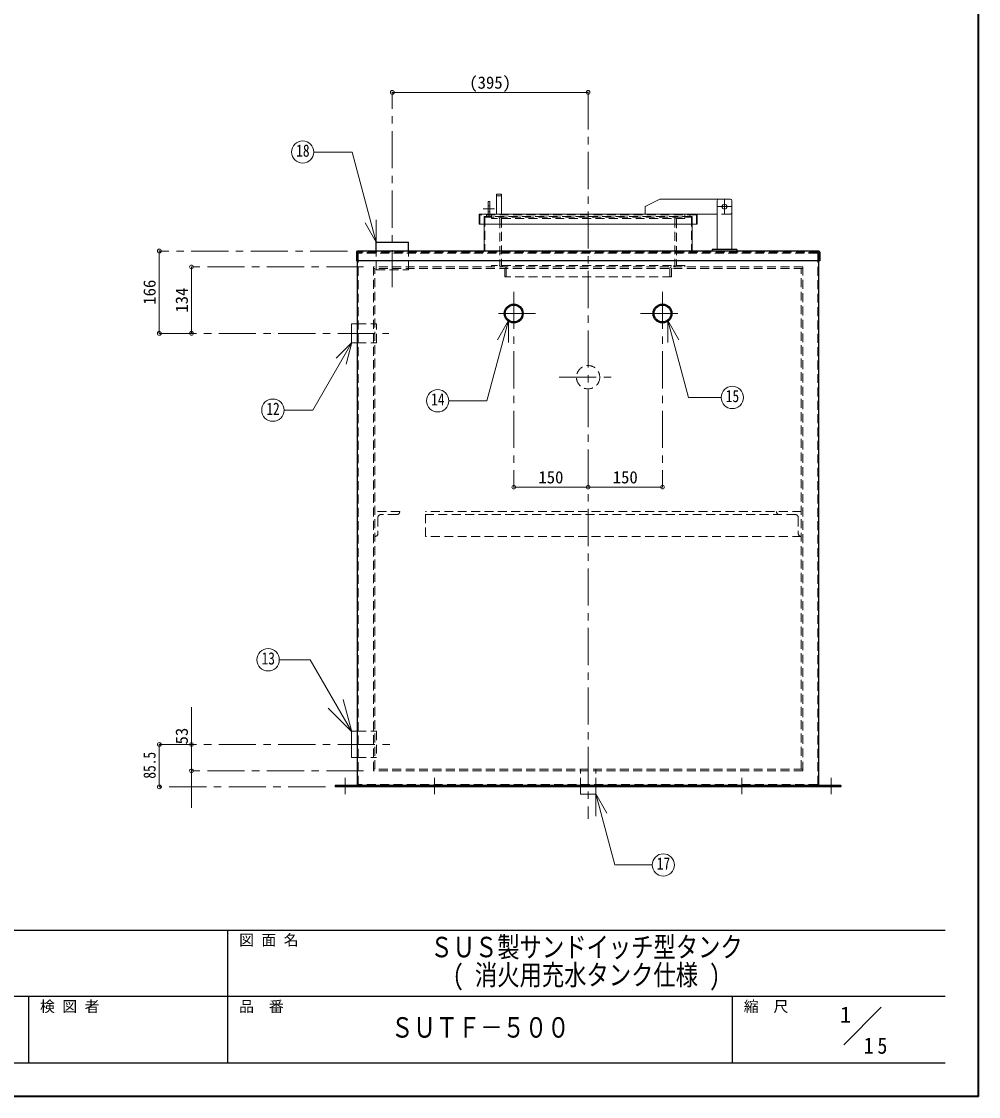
# Model space of a CAD drawing. Units: millimetres at full size, sheet at 1:15. Extents: x -3044 to 3031, y -2085 to 2130.
# Drawn here: x 1101 to 3031, y -2085 to 83 of the extents above; entities that cross this region are included whole.
import ezdxf
from ezdxf.enums import TextEntityAlignment as Align

# ---------------------------------------------------------------- set-up
doc = ezdxf.new("R2010")
doc.units = ezdxf.units.MM
doc.header["$LTSCALE"] = 15
doc.header["$PDMODE"] = 32
doc.header["$PDSIZE"] = 7.5
doc.linetypes.add('CHAIN1', pattern=[8, 5, -1, 1, -1])
doc.linetypes.add('DASHED1', pattern=[1.8, 1.2, -0.6])
doc.layers.add('0-0', color=4, linetype='Continuous', lineweight=9)
doc.styles.add('ＭＳ ゴシック', font='')
doc.styles.get('ＭＳ ゴシック').set_extended_font_data('MS Gothic')

msp = doc.modelspace()

# ---------------------------------------------------------------- linework, layer by layer
at = {"layer": '0-0', "color": 1, "lineweight": 40}
for q in [(3031, 2130.04), (-3044, -2084.96)]:
    msp.add_line((3031, -2084.96), q, dxfattribs=at)
at = {"layer": '0-0', "linetype": 'CHAIN1'}
for p, q in [((1848.5, -452.96), (1848.5, -59.96)), ((2243.5, -59.96), (2243.5, -1524.96)), ((2518.5, -275.46), (2518.5, -305.46)), ((2055, -294.96), (2032, -294.96)), ((2533.5, -290.46), (2503.5, -290.46)), ((1758, -379.96), (1378.5, -379.96)), ((1790.5, -411.96), (1443.5, -411.96)), ((2093.5, -461.96), (2093.5, -855.96)), ((2393.5, -461.96), (2393.5, -855.96)), ((2137.5, -505.96), (2049.5, -505.96)), ((2349.5, -505.96), (2437.5, -505.96)), ((1378.5, -545.96), (1841.5, -545.96)), ((2185, -634.46), (2302, -634.46)), ((1378.5, -1374.96), (1851.5, -1374.96)), ((1790.5, -1427.96), (1443.5, -1427.96)), ((1753.5, -1442.46), (1753.5, -1475.46)), ((1933.5, -1442.46), (1933.5, -1475.46)), ((2553.5, -1442.46), (2553.5, -1475.46)), ((2733.5, -1442.46), (2733.5, -1475.46)), ((1713.5, -1460.46), (1378.5, -1460.46))]:
    msp.add_line(p, q, dxfattribs=at)
at = {"layer": '0-0'}
for p, q in [((1848.5, -59.96), (2243.5, -59.96)), ((2042, -279.96), (2045, -279.96)), ((2042, -279.96), (2042, -305.46)), ((2045, -279.96), (2045, -305.46)), ((2358.5, -290.46), (2388.5, -275.46)), ((2506.5, -275.46), (2388.5, -275.46)), ((2358.5, -290.46), (2358.5, -305.46)), ((2503.5, -305.46), (2462, -305.46)), ((1378.5, -379.96), (1378.5, -545.96)), ((1443.5, -411.96), (1443.5, -545.96)), ((2243.5, -855.96), (2093.5, -855.96)), ((2393.5, -855.96), (2243.5, -855.96)), ((1443.5, -1502.96), (1443.5, -1299.96)), ((1378.5, -1374.96), (1378.5, -1460.46))]:
    msp.add_line(p, q, dxfattribs=at)
at = {"layer": '0-0', "color": 7, "lineweight": 18}
for p, q in [((1767.35, -180.32), (1690.32, -180.32)), ((1816.06, -362.1), (1767.35, -180.32)), ((2058.5, -265.46), (2058.5, -305.46)), ((2068.5, -265.46), (2058.5, -265.46)), ((2068.5, -265.46), (2068.5, -305.46)), ((2503.5, -278.46), (2503.5, -376.96)), ((2506.5, -275.46), (2530.5, -275.46)), ((2533.5, -278.46), (2533.5, -376.96)), ((1816.06, -362.1), (1793.56, -323.12)), ((1816.06, -362.1), (1816.06, -317.1)), ((2023.5, -306.96), (2023.5, -325.46)), ((2462, -305.46), (2025, -305.46)), ((2463.5, -306.96), (2463.5, -325.46)), ((2463.5, -325.46), (2023.5, -325.46)), ((2033.5, -325.46), (2033.5, -379.96)), ((2453.5, -325.46), (2453.5, -379.96)), ((2082.94, -519.71), (2039.47, -681.95)), ((2082.94, -519.71), (2060.44, -558.68)), ((2082.94, -519.71), (2082.94, -564.71)), ((2404.06, -519.71), (2404.06, -564.71)), ((2404.06, -519.71), (2426.56, -558.68)), ((2404.06, -519.71), (2445.74, -675.25)), ((1766.5, -564.96), (1766.5, -526.96)), ((1766.5, -526.96), (1778, -526.96)), ((1767.04, -564.3), (1688.2, -700.84)), ((1767.04, -564.3), (1735.22, -596.12)), ((1767.04, -564.3), (1755.39, -607.77)), ((1766.5, -564.96), (1778, -564.96)), ((2039.47, -681.95), (1962.6, -681.95)), ((2511.86, -675.25), (2445.74, -675.25)), ((1630.12, -700.84), (1688.2, -700.84)), ((1620.53, -1204.27), (1683.12, -1204.27)), ((1766.88, -1349.35), (1683.12, -1204.27)), ((1766.88, -1349.35), (1749.41, -1284.15)), ((1766.88, -1349.35), (1719.15, -1301.62)), ((1766.5, -1348.46), (1766.5, -1401.46)), ((1778, -1348.46), (1766.5, -1348.46)), ((1778, -1401.46), (1766.5, -1401.46)), ((2228, -1460.46), (2228, -1474.96)), ((2259, -1460.46), (2259, -1474.96)), ((2259, -1474.96), (2228, -1474.96)), ((2258.89, -1474.78), (2258.89, -1519.78)), ((2258.89, -1474.78), (2297.26, -1617.98)), ((2258.89, -1474.78), (2281.39, -1513.75)), ((2297.26, -1617.98), (2372.71, -1617.98)), ((2759.17, -1980.72), (2834.93, -1904.96))]:
    msp.add_line(p, q, dxfattribs=at)
at = {"layer": '0-0', "linetype": 'DASHED1'}
for p, q in [((2068.5, -268.46), (2058.5, -268.46)), ((2045, -288.96), (2042, -288.96)), ((2045, -300.96), (2042, -300.96)), ((2025, -307.71), (2025, -325.46)), ((2461.25, -306.96), (2025.75, -306.96)), ((2033.5, -311.46), (2033.5, -325.46)), ((2452, -309.96), (2035, -309.96)), ((2035, -312.21), (2035, -379.96)), ((2035.75, -311.46), (2451.25, -311.46)), ((2038.5, -309.96), (2038.5, -306.96)), ((2040.5, -305.46), (2040.5, -306.96)), ((2042, -305.46), (2042, -309.96)), ((2045, -305.46), (2045, -309.96)), ((2046.5, -305.46), (2046.5, -306.96)), ((2048.5, -309.96), (2048.5, -306.96)), ((2048.5, -311.46), (2048.5, -314.46)), ((2438.5, -314.46), (2048.5, -314.46)), ((2053.5, -309.96), (2053.5, -311.46)), ((2065.5, -315.96), (2065.5, -407.46)), ((2068.5, -314.46), (2068.5, -408.96)), ((2418.5, -314.46), (2418.5, -408.96)), ((2421.5, -315.96), (2421.5, -407.46)), ((2433.5, -309.96), (2433.5, -311.46)), ((2438.5, -309.96), (2438.5, -306.96)), ((2438.5, -311.46), (2438.5, -314.46)), ((2448.5, -309.96), (2448.5, -306.96)), ((2452, -312.21), (2452, -379.96)), ((2453.5, -311.46), (2453.5, -325.46)), ((2462, -307.71), (2462, -325.46)), ((2530.5, -305.46), (2503.5, -305.46)), ((2054, -379.96), (2054, -381.96)), ((2433, -379.96), (2433, -381.96)), ((2070.5, -411.96), (2070.5, -408.96)), ((2416.5, -411.96), (2416.5, -408.96)), ((2438.5, -408.96), (2438.5, -411.96)), ((2075.5, -416.46), (2075.5, -431.96)), ((2411.5, -431.96), (2075.5, -431.96)), ((2078.5, -414.96), (2078.5, -431.96)), ((2408.5, -414.96), (2408.5, -431.96)), ((2411.5, -416.46), (2411.5, -431.96)), ((1778, -526.96), (1816.5, -526.96)), ((1816.5, -564.96), (1816.5, -526.96)), ((1778, -564.96), (1816.5, -564.96)), ((1863.5, -905.46), (1813.5, -905.46)), ((1915.5, -955.46), (1915.5, -905.46)), ((2673.5, -905.46), (1915.5, -905.46)), ((1819.5, -917.46), (1819.5, -949.46)), ((1857.5, -911.46), (1825.5, -911.46)), ((2661.5, -911.46), (1915.5, -911.46)), ((2667.5, -917.46), (2667.5, -949.46)), ((2673.5, -955.46), (1915.5, -955.46)), ((1778, -1348.46), (1816.5, -1348.46)), ((1816.5, -1348.46), (1816.5, -1401.46)), ((1778, -1401.46), (1816.5, -1401.46)), ((2228, -1460.46), (2228, -1424.96)), ((2259, -1460.46), (2259, -1424.96)), ((1746.5, -1457.46), (1746.5, -1460.46)), ((1760.5, -1457.46), (1760.5, -1460.46)), ((2726.5, -1457.46), (2726.5, -1460.46)), ((2740.5, -1457.46), (2740.5, -1460.46))]:
    msp.add_line(p, q, dxfattribs=at)
at = {"layer": '0-0', "color": 5, "lineweight": 25}
for p, q in [((1816, -361.96), (1881, -361.96)), ((1816, -379.96), (1816, -361.96)), ((1881, -379.96), (1881, -361.96)), ((1776, -381.96), (1776, -399.96)), ((2709, -379.96), (1778, -379.96)), ((2493.5, -376.96), (2493.5, -379.96)), ((2543.5, -376.96), (2493.5, -376.96)), ((2543.5, -376.96), (2543.5, -379.96)), ((2711, -381.96), (2711, -399.96)), ((2711, -399.96), (1776, -399.96)), ((1778, -1455.46), (1778, -399.96)), ((2709, -1455.46), (2709, -399.96)), ((1733.5, -1457.46), (1733.5, -1460.46)), ((2753.5, -1457.46), (1733.5, -1457.46)), ((2753.5, -1460.46), (1733.5, -1460.46)), ((2753.5, -1457.46), (2753.5, -1460.46))]:
    msp.add_line(p, q, dxfattribs=at)
at = {"layer": '0-0', "color": 7, "linetype": 'DASHED1', "lineweight": 18}
for p, q in [((1778, -382.96), (1778, -399.96)), ((2708, -381.96), (1779, -381.96)), ((1780, -384.96), (1780, -1454.46)), ((2706, -383.96), (1781, -383.96)), ((1798, -381.96), (1798, -383.96)), ((1816, -417.96), (1816, -379.96)), ((1881, -417.96), (1881, -379.96)), ((2689, -381.96), (2689, -383.96)), ((2707, -384.96), (2707, -1454.46)), ((2709, -382.96), (2709, -399.96)), ((1810.5, -1427.96), (1810.5, -411.96)), ((2676.5, -411.96), (1810.5, -411.96)), ((2676.5, -414.96), (1810.5, -414.96)), ((1813.5, -1424.96), (1813.5, -414.96)), ((1816, -417.96), (1881, -417.96)), ((2673.5, -1424.96), (2673.5, -414.96)), ((2676.5, -1427.96), (2676.5, -411.96)), ((2676.5, -1424.96), (1810.5, -1424.96)), ((2676.5, -1427.96), (1810.5, -1427.96)), ((2706, -1455.46), (1780.75, -1455.46)), ((1798, -1455.46), (1798, -1457.46)), ((1926.5, -1457.46), (1926.5, -1460.46)), ((1940.5, -1457.46), (1940.5, -1460.46)), ((2546.5, -1457.46), (2546.5, -1460.46)), ((2560.5, -1457.46), (2560.5, -1460.46)), ((2689, -1455.46), (2689, -1457.46))]:
    msp.add_line(p, q, dxfattribs=at)
at = {"layer": '0-0', "color": 6, "lineweight": 25}
for p, q in [((-2976.5, -1749.6), (2963.5, -1749.6)), ((1517.07, -2017.46), (1517.07, -1749.6)), ((2963.5, -1883.53), (-90.07, -1883.53)), ((1115.29, -2017.46), (1115.29, -1883.53)), ((2534.93, -2017.46), (2534.93, -1883.53)), ((2963.5, -2017.46), (-2976.5, -2017.46))]:
    msp.add_line(p, q, dxfattribs=at)
at = {"layer": '0-0', "linetype": 'DASHED1'}
msp.add_lwpolyline([(2438.5, -408.96), (2048.5, -408.96), (2048.5, -411.96)], dxfattribs=at)
at = {"layer": '0-0', "color": 7, "lineweight": 18}
for centre, radius in [((1667.82, -180.32), 22.5), ((2518.5, -290.46), 5), ((1940.1, -681.95), 22.5), ((2534.36, -675.25), 22.5), ((1607.62, -700.84), 22.5), ((1598.03, -1204.27), 22.5), ((2395.21, -1617.98), 22.5)]:
    msp.add_circle(centre, radius, dxfattribs=at)
at = {"layer": '0-0', "color": 5, "lineweight": 25}
for centre, radius in [((2093.5, -505.96), 19), ((2093.5, -505.96), 17), ((2393.5, -505.96), 19), ((2393.5, -505.96), 17)]:
    msp.add_circle(centre, radius, dxfattribs=at)
at = {"layer": '0-0', "linetype": 'DASHED1'}
msp.add_circle((2243.5, -634.46), 23.5, dxfattribs=at)
at = {"layer": '0-0', "color": 7, "lineweight": 18}
for centre, radius, start, end in [((2506.5, -278.46), 3, 90, 180), ((2530.5, -278.46), 3, 0, 90), ((2025, -306.96), 1.5, 90, 180), ((2462, -306.96), 1.5, 0, 90)]:
    msp.add_arc(centre, radius, start, end, dxfattribs=at)
at = {"layer": '0-0', "linetype": 'DASHED1'}
for centre, radius, start, end in [((2530.5, -302.46), 3, 270, 0), ((2025.75, -307.71), 0.75, 90, 180), ((2035, -311.46), 1.5, 90, 180), ((2035.75, -312.21), 0.75, 90, 180), ((2064, -315.96), 1.5, 0, 90), ((2065.5, -314.46), 3, 0, 90), ((2421.5, -314.46), 3, 90, 180), ((2423, -315.96), 1.5, 90, 180), ((2451.25, -312.21), 0.75, 0, 90), ((2452, -311.46), 1.5, 0, 90), ((2461.25, -307.71), 0.75, 0, 90), ((2064, -407.46), 1.5, 270, 0), ((2065.5, -408.96), 3, 270, 0), ((2421.5, -408.96), 3, 180, 270), ((2423, -407.46), 1.5, 180, 270), ((2074, -416.46), 1.5, 0, 90), ((2075.5, -414.96), 3, 0, 90), ((2411.5, -414.96), 3, 90, 180), ((2413, -416.46), 1.5, 90, 180), ((1857.5, -905.46), 6, 270, 0), ((2629.5, -905.46), 6, 180, 270), ((1825.5, -917.46), 6, 90, 180), ((2661.5, -917.46), 6, 0, 90), ((1813.5, -949.46), 6, 270, 0), ((2673.5, -949.46), 6, 180, 270)]:
    msp.add_arc(centre, radius, start, end, dxfattribs=at)
at = {"layer": '0-0', "color": 5, "lineweight": 25}
for centre, start, end in [((1778, -381.96), 90, 180), ((2709, -381.96), 0, 90), ((1780, -1455.46), 180, 270), ((2707, -1455.46), 270, 0)]:
    msp.add_arc(centre, 2, start, end, dxfattribs=at)
at = {"layer": '0-0', "color": 7, "linetype": 'DASHED1', "lineweight": 18}
for centre, radius, start, end in [((1780, -383.96), 2, 90, 180), ((1779, -382.96), 1, 90, 180), ((1781, -384.96), 1, 90, 180), ((2706, -384.96), 1, 0, 90), ((2707, -383.96), 2, 0, 90), ((2708, -382.96), 1, 0, 90), ((1781, -1454.46), 1, 180, 270), ((2706, -1454.46), 1, 270, 0)]:
    msp.add_arc(centre, radius, start, end, dxfattribs=at)
at = {"layer": '0-0', "color": 1}
for p in [(1848.5, -59.96), (2243.5, -59.96), (1378.5, -379.96), (1443.5, -411.96), (1378.5, -545.96), (1443.5, -545.96), (2093.5, -855.96), (2243.5, -855.96), (2393.5, -855.96), (1378.5, -1374.96), (1443.5, -1374.96), (1443.5, -1427.96), (1378.5, -1460.46)]:
    msp.add_point(p, dxfattribs=at)

# ---------------------------------------------------------------- texts
at = {"layer": '0-0', "color": 7, "style": 'ＭＳ ゴシック'}
for s, height, p in [('(395)', 24.74, (2003.81, -59.96)), ('150', 24.74, (2143.19, -855.96)), ('150', 24.74, (2293.19, -855.96)), ('図 面 名', 21.99, (1539.57, -1787.1)), ('検 図 者', 21.99, (1137.79, -1921.03)), ('品\u3000番', 21.99, (1539.57, -1921.03)), ('縮\u3000尺', 21.99, (2557.43, -1921.03)), ('1', 32.99, (2751.55, -1946.24))]:
    msp.add_text(s, height=height, dxfattribs=at).set_placement(p, align=Align.BOTTOM_LEFT)
at = {"layer": '0-0', "color": 7, "style": 'ＭＳ ゴシック', "width": 0.8}
for s, height, p in [('18', 24.74, (1654.69, -197.19)), ('14', 24.74, (1926.98, -698.82)), ('15', 24.74, (2521.23, -692.13)), ('12', 24.74, (1594.5, -717.72)), ('13', 24.74, (1584.91, -1221.15)), ('17', 24.74, (2382.09, -1634.85)), ('ＳＵＳ製サンドイッチ型タンク', 41.24, (1925.29, -1816.56)), ('( 消火用充水タンク仕様 )', 41.24, (1970.29, -1872.81)), ('ＳＵＴＦ－５００', 41.24, (1846, -1978.62))]:
    msp.add_text(s, height=height, dxfattribs=at).set_placement(p, align=Align.BOTTOM_LEFT)
at = {"layer": '0-0', "color": 7, "style": 'ＭＳ ゴシック'}
for s, p in [('166', (1378.5, -488.27)), ('134', (1443.5, -504.27)), ('53', (1443.5, -1374.96))]:
    msp.add_text(s, height=24.74, rotation=90, dxfattribs=at).set_placement(p, align=Align.BOTTOM_LEFT)
at = {"layer": '0-0', "color": 7, "style": 'ＭＳ ゴシック', "width": 0.8}
msp.add_text('85.5', height=24.74, rotation=90, dxfattribs=at).set_placement((1378.5, -1443.96), align=Align.BOTTOM_LEFT)
at = {"layer": '0-0', "color": 7, "insert": (2799.5, -1999.31), "char_height": 32.99, "attachment_point": 7, "style": 'ＭＳ ゴシック'}
msp.add_mtext('\\T1.36;\\W0.9;15', dxfattribs=at)

doc.saveas('drawing.dxf')
